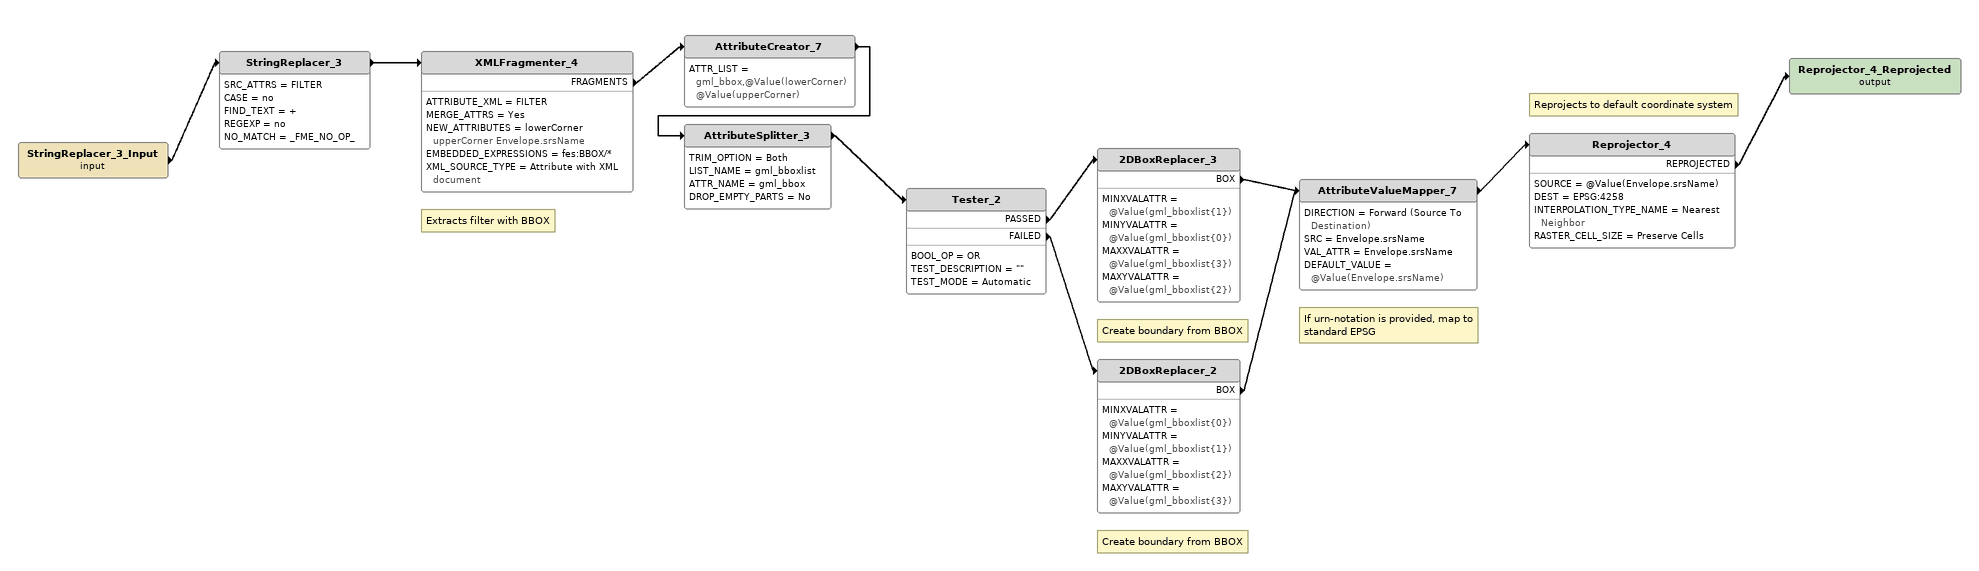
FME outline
StringReplacer_3_Input (input)
    -> StringReplacer_3
StringReplacer_3
    SRC_ATTRS = FILTER
    CASE = no
    FIND_TEXT = +
    REGEXP = no
    NO_MATCH = _FME_NO_OP_
    -> XMLFragmenter_4
Note: Extracts filter with BBOX
XMLFragmenter_4
    ATTRIBUTE_XML = FILTER
    MERGE_ATTRS = Yes
    NEW_ATTRIBUTES = lowerCorner upperCorner Envelope.srsName
    EMBEDDED_EXPRESSIONS = fes:BBOX/*
    XML_SOURCE_TYPE = Attribute with XML document
    FRAGMENTS -> AttributeCreator_7
AttributeCreator_7
    ATTR_LIST = gml_bbox,@Value(lowerCorner) @Value(upperCorner)
    -> AttributeSplitter_3
AttributeSplitter_3
    TRIM_OPTION = Both
    LIST_NAME = gml_bboxlist
    ATTR_NAME = gml_bbox
    DROP_EMPTY_PARTS = No
    -> Tester_2
Tester_2
    BOOL_OP = OR
    TEST_DESCRIPTION = ""
    TEST_MODE = Automatic
    PASSED -> 2DBoxReplacer_3
    FAILED -> 2DBoxReplacer_2
Note: Create boundary from BBOX
2DBoxReplacer_3
    MINXVALATTR = @Value(gml_bboxlist{1})
    MINYVALATTR = @Value(gml_bboxlist{0})
    MAXXVALATTR = @Value(gml_bboxlist{3})
    MAXYVALATTR = @Value(gml_bboxlist{2})
    BOX -> AttributeValueMapper_7
Note: Create boundary from BBOX
2DBoxReplacer_2
    MINXVALATTR = @Value(gml_bboxlist{0})
    MINYVALATTR = @Value(gml_bboxlist{1})
    MAXXVALATTR = @Value(gml_bboxlist{2})
    MAXYVALATTR = @Value(gml_bboxlist{3})
    BOX -> AttributeValueMapper_7
Note: If urn-notation is provided, map to standard EPSG
AttributeValueMapper_7
    DIRECTION = Forward (Source To Destination)
    SRC = Envelope.srsName
    VAL_ATTR = Envelope.srsName
    DEFAULT_VALUE = @Value(Envelope.srsName)
    -> Reprojector_4
Note: Reprojects to default coordinate system
Reprojector_4
    SOURCE = @Value(Envelope.srsName)
    DEST = EPSG:4258
    INTERPOLATION_TYPE_NAME = Nearest Neighbor
    RASTER_CELL_SIZE = Preserve Cells
    REPROJECTED -> Reprojector_4_Reprojected (output)
Reprojector_4_Reprojected (output)
